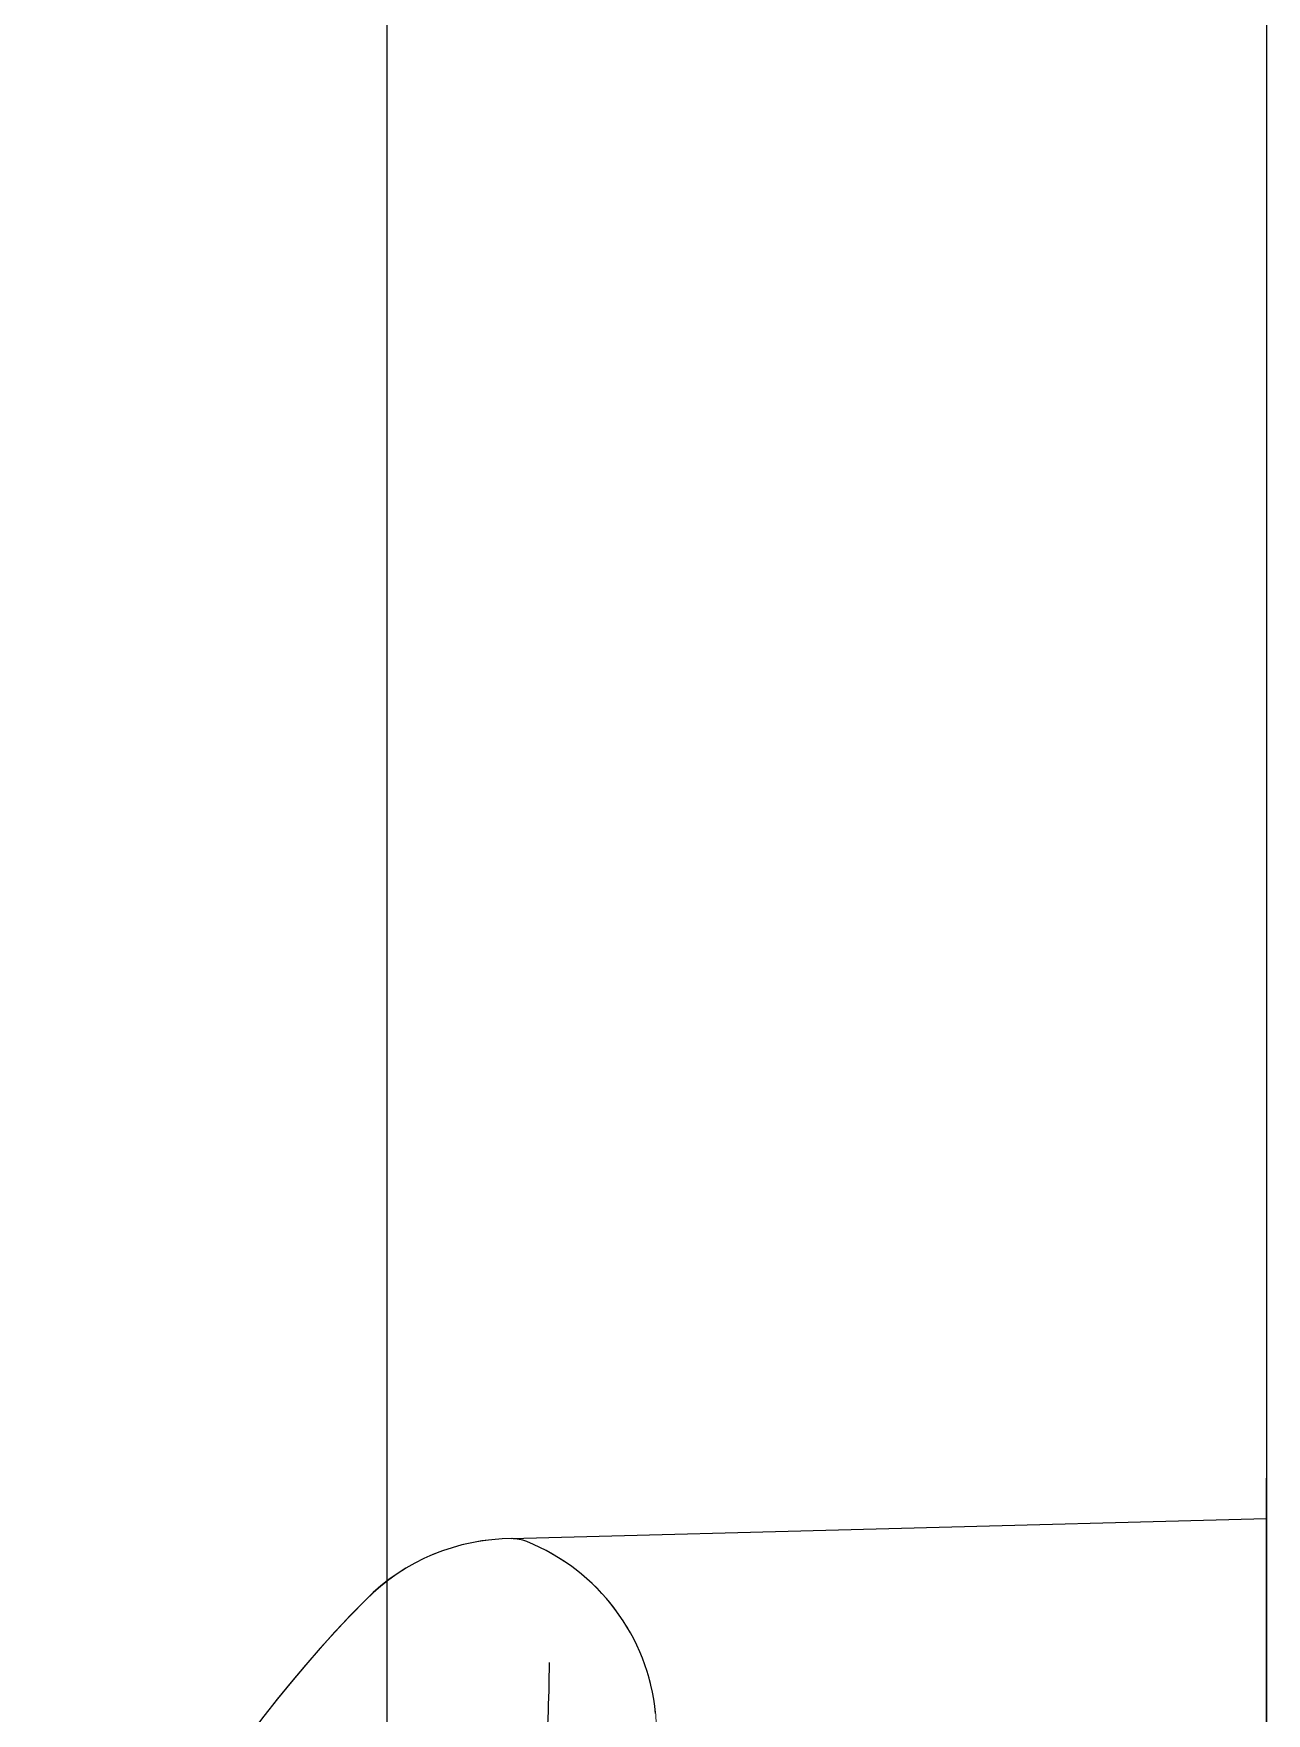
# Model space of a CAD drawing. Header units: millimetres. Extents: x 2148 to 2681, y 758 to 986.
# Drawn here: x 2348.8919 to 2349.0909, y 963.9779 to 964.249 of the extents above; entities that cross this region are included whole.
import ezdxf

# ---------------------------------------------------------------- set-up
doc = ezdxf.new("R2010")
doc.units = ezdxf.units.MM
doc.linetypes.add('CENTER2', pattern=[28.575000000000003, 19.05, -3.175, 3.175, -3.175])
for name, color, linetype in [('0.1', 193, 'Continuous'), ('0.4', 121, 'Continuous'), ('ELAYOUT', 4, 'Continuous'), ('S_GRID LINES', 252, 'Continuous')]:
    doc.layers.add(name, color=color, linetype=linetype)

msp = doc.modelspace()

# ---------------------------------------------------------------- linework, layer by layer
at = {"layer": '0.1'}
for p, q in [((2349.090874008752, 963.7230223456244, -9.301954361214811e-09), (2349.090874008738, 964.0158553129693, -9.301954361214811e-09)), ((2349.090874008752, 963.7230223456244, -9.301954361214811e-09), (2349.090874008738, 964.0158553129693, -9.301954361214811e-09)), ((2349.090874008752, 963.7230223456244, -9.301954361214811e-09), (2349.090874008738, 964.0158553129693, -9.301954361214811e-09)), ((2349.090874008752, 963.7230223456244, -9.301954361214811e-09), (2349.090874008738, 964.0158553129693, -9.301954361214811e-09)), ((2349.090874008752, 963.7230223456244, -9.301954361214811e-09), (2349.090874008738, 964.0158553129693, -9.301954361214811e-09)), ((2349.090874008752, 963.7230223456244, -9.301954361214811e-09), (2349.090874008738, 964.0158553129693, -9.301954361214811e-09)), ((2349.090874008752, 963.7230223456244, -9.301954361214811e-09), (2349.090874008738, 964.0158553129693, -9.301954361214811e-09)), ((2349.090874008752, 963.7230223456244, -9.301954361214811e-09), (2349.090874008738, 964.0158553129693, -9.301954361214811e-09)), ((2349.090874008752, 963.7230223456244, -9.301954361214811e-09), (2349.090874008738, 964.0158553129693, -9.301954361214811e-09)), ((2349.090874008752, 963.7230223456244, -9.301954361214811e-09), (2349.090874008738, 964.0158553129693, -9.301954361214811e-09)), ((2348.968959001058, 964.0061045173605, -9.301954361214811e-09), (2349.090874008738, 964.0093725355363, -9.301954361214811e-09)), ((2348.968959001058, 964.0061045173605, -9.301954361214811e-09), (2349.090874008738, 964.0093725355363, -9.301954361214811e-09)), ((2348.968959001058, 964.0061045173605, -9.301954361214811e-09), (2349.090874008738, 964.0093725355363, -9.301954361214811e-09)), ((2348.968959001058, 964.0061045173605, -9.301954361214811e-09), (2349.090874008738, 964.0093725355363, -9.301954361214811e-09)), ((2348.968959001058, 964.0061045173605, -9.301954361214811e-09), (2349.090874008738, 964.0093725355363, -9.301954361214811e-09)), ((2348.968959001058, 964.0061045173605, -9.301954361214811e-09), (2349.090874008738, 964.0093725355363, -9.301954361214811e-09)), ((2348.968959001058, 964.0061045173605, -9.301954361214811e-09), (2349.090874008738, 964.0093725355363, -9.301954361214811e-09)), ((2348.968959001058, 964.0061045173605, -9.301954361214811e-09), (2349.090874008738, 964.0093725355363, -9.301954361214811e-09)), ((2348.968959001058, 964.0061045173605, -9.301954361214811e-09), (2349.090874008738, 964.0093725355363, -9.301954361214811e-09)), ((2348.968959001058, 964.0061045173605, -9.301954361214811e-09), (2349.090874008738, 964.0093725355363, -9.301954361214811e-09)), ((2349.090874008738, 964.0093725355363, -9.301954361214811e-09), (2349.090874008738, 963.7295051230574, -9.301954361214811e-09)), ((2349.090874008738, 964.0093725355363, -9.301954361214811e-09), (2349.090874008738, 963.7295051230574, -9.301954361214811e-09)), ((2349.090874008738, 964.0093725355363, -9.301954361214811e-09), (2349.090874008738, 963.7295051230574, -9.301954361214811e-09)), ((2349.090874008738, 964.0093725355363, -9.301954361214811e-09), (2349.090874008738, 963.7295051230574, -9.301954361214811e-09)), ((2349.090874008738, 964.0093725355363, -9.301954361214811e-09), (2349.090874008738, 963.7295051230574, -9.301954361214811e-09)), ((2349.090874008738, 964.0093725355363, -9.301954361214811e-09), (2349.090874008738, 963.7295051230574, -9.301954361214811e-09)), ((2349.090874008738, 964.0093725355363, -9.301954361214811e-09), (2349.090874008738, 963.7295051230574, -9.301954361214811e-09)), ((2349.090874008738, 964.0093725355363, -9.301954361214811e-09), (2349.090874008738, 963.7295051230574, -9.301954361214811e-09)), ((2349.090874008738, 964.0093725355363, -9.301954361214811e-09), (2349.090874008738, 963.7295051230574, -9.301954361214811e-09)), ((2349.090874008738, 964.0093725355363, -9.301954361214811e-09), (2349.090874008738, 963.7295051230574, -9.301954361214811e-09))]:
    msp.add_line(p, q, dxfattribs=at)
for centre, radius, start, end in [((2348.969165063163, 963.9727719042966, -9.301954361214811e-09), 0.03333324999916667, 90, 135.2398539196689), ((2348.969165063163, 963.9727719042966, -9.301954361214811e-09), 0.03333324999916667, 90, 135.2398539196689), ((2348.969165063163, 963.9727719042966, -9.301954361214811e-09), 0.03333324999916667, 90, 135.2398539196689), ((2348.969165063163, 963.9727719042966, -9.301954361214811e-09), 0.03333324999916667, 90, 135.2398539196689), ((2348.969165063163, 963.9727719042966, -9.301954361214811e-09), 0.03333324999916667, 90, 135.2398539196689), ((2348.969165063163, 963.9727719042966, -9.301954361214811e-09), 0.03333324999916667, 90, 135.2398539196689), ((2348.969165063163, 963.9727719042966, -9.301954361214811e-09), 0.03333324999916667, 90, 135.2398539196689), ((2348.969165063163, 963.9727719042966, -9.301954361214811e-09), 0.03333324999916667, 90, 135.2398539196689), ((2348.969165063163, 963.9727719042966, -9.301954361214811e-09), 0.03333324999916667, 90, 135.2398539196689), ((2348.969165063163, 963.9727719042966, -9.301954361214811e-09), 0.03333324999916667, 90, 135.2398539196689), ((2348.969000213479, 963.9994379947418, -9.301954361214811e-09), 0.006666649999833333, 68.20525129757377, 90.35419779349499), ((2348.969000213479, 963.9994379947418, -9.301954361214811e-09), 0.006666649999833333, 68.20525129757377, 90.35419779349499), ((2348.969000213479, 963.9994379947418, -9.301954361214811e-09), 0.006666649999833333, 68.20525129757377, 90.35419779349499), ((2348.969000213479, 963.9994379947418, -9.301954361214811e-09), 0.006666649999833333, 68.20525129757377, 90.35419779349499), ((2348.969000213479, 963.9994379947418, -9.301954361214811e-09), 0.006666649999833333, 68.20525129757377, 90.35419779349499), ((2348.969000213479, 963.9994379947418, -9.301954361214811e-09), 0.006666649999833333, 68.20525129757377, 90.35419779349499), ((2348.969000213479, 963.9994379947418, -9.301954361214811e-09), 0.006666649999833333, 68.20525129757377, 90.35419779349499), ((2348.969000213479, 963.9994379947418, -9.301954361214811e-09), 0.006666649999833333, 68.20525129757377, 90.35419779349499), ((2348.969000213479, 963.9994379947418, -9.301954361214811e-09), 0.006666649999833333, 68.20525129757377, 90.35419779349499), ((2348.969000213479, 963.9994379947418, -9.301954361214811e-09), 0.006666649999833333, 68.20525129757377, 90.35419779349499), ((2348.959099365287, 963.9746775270577, -9.301954361214811e-09), 0.03333324999916667, 5.557919638761504, 68.20525129757377), ((2348.959099365287, 963.9746775270577, -9.301954361214811e-09), 0.03333324999916667, 5.557919638761504, 68.20525129757377), ((2348.959099365287, 963.9746775270577, -9.301954361214811e-09), 0.03333324999916667, 5.557919638761504, 68.20525129757377), ((2348.959099365287, 963.9746775270577, -9.301954361214811e-09), 0.03333324999916667, 5.557919638761504, 68.20525129757377), ((2348.959099365287, 963.9746775270577, -9.301954361214811e-09), 0.03333324999916667, 5.557919638761504, 68.20525129757377), ((2348.959099365287, 963.9746775270577, -9.301954361214811e-09), 0.03333324999916667, 5.557919638761504, 68.20525129757377), ((2348.959099365287, 963.9746775270577, -9.301954361214811e-09), 0.03333324999916667, 5.557919638761504, 68.20525129757377), ((2348.959099365287, 963.9746775270577, -9.301954361214811e-09), 0.03333324999916667, 5.557919638761504, 68.20525129757377), ((2348.959099365287, 963.9746775270577, -9.301954361214811e-09), 0.03333324999916667, 5.557919638761504, 68.20525129757377), ((2348.959099365287, 963.9746775270577, -9.301954361214811e-09), 0.03333324999916667, 5.557919638761504, 68.20525129757377), ((2349.087508216636, 963.8554154519333, -9.301954361214811e-09), 0.199999499995, 135.2398539196689, 167.8570665383611), ((2349.087508216636, 963.8554154519333, -9.301954361214811e-09), 0.199999499995, 135.2398539196689, 167.8570665383611), ((2349.087508216636, 963.8554154519333, -9.301954361214811e-09), 0.199999499995, 135.2398539196689, 167.8570665383611), ((2349.087508216636, 963.8554154519333, -9.301954361214811e-09), 0.199999499995, 135.2398539196689, 167.8570665383611), ((2349.087508216636, 963.8554154519333, -9.301954361214811e-09), 0.199999499995, 135.2398539196689, 167.8570665383611), ((2349.087508216636, 963.8554154519333, -9.301954361214811e-09), 0.199999499995, 135.2398539196689, 167.8570665383611), ((2349.087508216636, 963.8554154519333, -9.301954361214811e-09), 0.199999499995, 135.2398539196689, 167.8570665383611), ((2349.087508216636, 963.8554154519333, -9.301954361214811e-09), 0.199999499995, 135.2398539196689, 167.8570665383611), ((2349.087508216636, 963.8554154519333, -9.301954361214811e-09), 0.199999499995, 135.2398539196689, 167.8570665383611), ((2349.087508216636, 963.8554154519333, -9.301954361214811e-09), 0.199999499995, 135.2398539196689, 167.8570665383611), ((2348.775132115251, 963.9861052042942, -9.301954361214811e-09), 0.199999499995, 349.7071829810998, 0), ((2348.775132115251, 963.9861052042942, -9.301954361214811e-09), 0.199999499995, 349.7071829810998, 0), ((2348.775132115251, 963.9861052042942, -9.301954361214811e-09), 0.199999499995, 349.7071829810998, 0), ((2348.775132115251, 963.9861052042942, -9.301954361214811e-09), 0.199999499995, 349.7071829810998, 0), ((2348.775132115251, 963.9861052042942, -9.301954361214811e-09), 0.199999499995, 349.7071829810998, 0), ((2348.775132115251, 963.9861052042942, -9.301954361214811e-09), 0.199999499995, 349.7071829810998, 0), ((2348.775132115251, 963.9861052042942, -9.301954361214811e-09), 0.199999499995, 349.7071829810998, 0), ((2348.775132115251, 963.9861052042942, -9.301954361214811e-09), 0.199999499995, 349.7071829810998, 0), ((2348.775132115251, 963.9861052042942, -9.301954361214811e-09), 0.199999499995, 349.7071829810998, 0), ((2348.775132115251, 963.9861052042942, -9.301954361214811e-09), 0.199999499995, 349.7071829810998, 0)]:
    msp.add_arc(centre, radius, start, end, dxfattribs=at)
at = {"layer": '0.4', "color": 193, "lineweight": 0, "ltscale": 0.5}
for p, q in [((2349.090874008738, 964.0093725355363, -9.301954361214811e-09), (2348.968959001058, 964.0061045173605, -9.301954361214811e-09)), ((2349.090874008738, 964.0093725355363, -9.301954361214811e-09), (2348.968959001058, 964.0061045173605, -9.301954361214811e-09)), ((2349.090874008738, 964.0093725355363, -9.301954361214811e-09), (2348.968959001058, 964.0061045173605, -9.301954361214811e-09)), ((2349.090874008738, 964.0093725355363, -9.301954361214811e-09), (2348.968959001058, 964.0061045173605, -9.301954361214811e-09)), ((2349.090874008738, 964.0093725355363, -9.301954361214811e-09), (2348.968959001058, 964.0061045173605, -9.301954361214811e-09)), ((2349.090874008738, 964.0093725355363, -9.301954361214811e-09), (2348.968959001058, 964.0061045173605, -9.301954361214811e-09)), ((2349.090874008738, 964.0093725355363, -9.301954361214811e-09), (2348.968959001058, 964.0061045173605, -9.301954361214811e-09)), ((2349.090874008738, 964.0093725355363, -9.301954361214811e-09), (2348.968959001058, 964.0061045173605, -9.301954361214811e-09)), ((2349.090874008738, 964.0093725355363, -9.301954361214811e-09), (2348.968959001058, 964.0061045173605, -9.301954361214811e-09)), ((2349.090874008738, 964.0093725355363, -9.301954361214811e-09), (2348.968959001058, 964.0061045173605, -9.301954361214811e-09)), ((2349.090874008738, 963.9326794119368, -9.301954361214811e-09), (2349.090874008738, 964.0093725355363, -9.301954361214811e-09)), ((2349.090874008738, 963.9326794119368, -9.301954361214811e-09), (2349.090874008738, 964.0093725355363, -9.301954361214811e-09)), ((2349.090874008738, 963.9326794119368, -9.301954361214811e-09), (2349.090874008738, 964.0093725355363, -9.301954361214811e-09)), ((2349.090874008738, 963.9326794119368, -9.301954361214811e-09), (2349.090874008738, 964.0093725355363, -9.301954361214811e-09)), ((2349.090874008738, 963.9326794119368, -9.301954361214811e-09), (2349.090874008738, 964.0093725355363, -9.301954361214811e-09)), ((2349.090874008738, 963.9326794119368, -9.301954361214811e-09), (2349.090874008738, 964.0093725355363, -9.301954361214811e-09)), ((2349.090874008738, 963.9326794119368, -9.301954361214811e-09), (2349.090874008738, 964.0093725355363, -9.301954361214811e-09)), ((2349.090874008738, 963.9326794119368, -9.301954361214811e-09), (2349.090874008738, 964.0093725355363, -9.301954361214811e-09)), ((2349.090874008738, 963.9326794119368, -9.301954361214811e-09), (2349.090874008738, 964.0093725355363, -9.301954361214811e-09)), ((2349.090874008738, 963.9326794119368, -9.301954361214811e-09), (2349.090874008738, 964.0093725355363, -9.301954361214811e-09))]:
    msp.add_line(p, q, dxfattribs=at)
for centre, radius, start, end in [((2348.969165063163, 963.9727719042966, -9.301954361214811e-09), 0.03333324999917908, 90.35419779349499, 135.2398539196689), ((2348.969165063163, 963.9727719042966, -9.301954361214811e-09), 0.03333324999917908, 90.35419779349499, 135.2398539196689), ((2348.969165063163, 963.9727719042966, -9.301954361214811e-09), 0.03333324999917908, 90.35419779349499, 135.2398539196689), ((2348.969165063163, 963.9727719042966, -9.301954361214811e-09), 0.03333324999917908, 90.35419779349499, 135.2398539196689), ((2348.969165063163, 963.9727719042966, -9.301954361214811e-09), 0.03333324999917908, 90.35419779349499, 135.2398539196689), ((2348.969165063163, 963.9727719042966, -9.301954361214811e-09), 0.03333324999917908, 90.35419779349499, 135.2398539196689), ((2348.969165063163, 963.9727719042966, -9.301954361214811e-09), 0.03333324999917908, 90.35419779349499, 135.2398539196689), ((2348.969165063163, 963.9727719042966, -9.301954361214811e-09), 0.03333324999917908, 90.35419779349499, 135.2398539196689), ((2348.969165063163, 963.9727719042966, -9.301954361214811e-09), 0.03333324999917908, 90.35419779349499, 135.2398539196689), ((2348.969165063163, 963.9727719042966, -9.301954361214811e-09), 0.03333324999917908, 90.35419779349499, 135.2398539196689), ((2348.969000213479, 963.9994379947418, -9.301954361214811e-09), 0.006666649999684805, 68.20525129757377, 90.35419779349499), ((2348.969000213479, 963.9994379947418, -9.301954361214811e-09), 0.006666649999684807, 68.20525129757377, 90.35419779349499), ((2348.969000213479, 963.9994379947418, -9.301954361214811e-09), 0.006666649999684805, 68.20525129757377, 90.35419779349499), ((2348.969000213479, 963.9994379947418, -9.301954361214811e-09), 0.006666649999684807, 68.20525129757377, 90.35419779349499), ((2348.969000213479, 963.9994379947418, -9.301954361214811e-09), 0.006666649999684805, 68.20525129757377, 90.35419779349499), ((2348.969000213479, 963.9994379947418, -9.301954361214811e-09), 0.006666649999684807, 68.20525129757377, 90.35419779349499), ((2348.969000213479, 963.9994379947418, -9.301954361214811e-09), 0.006666649999684805, 68.20525129757377, 90.35419779349499), ((2348.969000213479, 963.9994379947418, -9.301954361214811e-09), 0.006666649999684807, 68.20525129757377, 90.35419779349499), ((2348.969000213479, 963.9994379947418, -9.301954361214811e-09), 0.006666649999684805, 68.20525129757377, 90.35419779349499), ((2348.969000213479, 963.9994379947418, -9.301954361214811e-09), 0.006666649999684807, 68.20525129757377, 90.35419779349499), ((2348.969000213479, 963.9994379947418, -9.301954361214811e-09), 0.006666649999684805, 68.20525129757377, 90.35419779349499), ((2348.969000213479, 963.9994379947418, -9.301954361214811e-09), 0.006666649999684807, 68.20525129757377, 90.35419779349499), ((2348.969000213479, 963.9994379947418, -9.301954361214811e-09), 0.006666649999684805, 68.20525129757377, 90.35419779349499), ((2348.969000213479, 963.9994379947418, -9.301954361214811e-09), 0.006666649999684807, 68.20525129757377, 90.35419779349499), ((2348.969000213479, 963.9994379947418, -9.301954361214811e-09), 0.006666649999684805, 68.20525129757377, 90.35419779349499), ((2348.969000213479, 963.9994379947418, -9.301954361214811e-09), 0.006666649999684807, 68.20525129757377, 90.35419779349499), ((2348.969000213479, 963.9994379947418, -9.301954361214811e-09), 0.006666649999684805, 68.20525129757377, 90.35419779349499), ((2348.969000213479, 963.9994379947418, -9.301954361214811e-09), 0.006666649999684807, 68.20525129757377, 90.35419779349499), ((2348.969000213479, 963.9994379947418, -9.301954361214811e-09), 0.006666649999684805, 68.20525129757377, 90.35419779349499), ((2348.969000213479, 963.9994379947418, -9.301954361214811e-09), 0.006666649999684807, 68.20525129757377, 90.35419779349499), ((2348.959099365287, 963.9746775270577, -9.301954361214811e-09), 0.03333324999917254, 353.106823729896, 68.20525129757377), ((2348.959099365287, 963.9746775270577, -9.301954361214811e-09), 0.03333324999917254, 5.557919638761504, 68.20525129757377), ((2348.959099365287, 963.9746775270577, -9.301954361214811e-09), 0.03333324999917254, 353.106823729896, 68.20525129757377), ((2348.959099365287, 963.9746775270577, -9.301954361214811e-09), 0.03333324999917254, 5.557919638761504, 68.20525129757377), ((2348.959099365287, 963.9746775270577, -9.301954361214811e-09), 0.03333324999917254, 353.106823729896, 68.20525129757377), ((2348.959099365287, 963.9746775270577, -9.301954361214811e-09), 0.03333324999917254, 5.557919638761504, 68.20525129757377), ((2348.959099365287, 963.9746775270577, -9.301954361214811e-09), 0.03333324999917254, 353.106823729896, 68.20525129757377), ((2348.959099365287, 963.9746775270577, -9.301954361214811e-09), 0.03333324999917254, 5.557919638761504, 68.20525129757377), ((2348.959099365287, 963.9746775270577, -9.301954361214811e-09), 0.03333324999917254, 353.106823729896, 68.20525129757377), ((2348.959099365287, 963.9746775270577, -9.301954361214811e-09), 0.03333324999917254, 5.557919638761504, 68.20525129757377), ((2348.959099365287, 963.9746775270577, -9.301954361214811e-09), 0.03333324999917254, 353.106823729896, 68.20525129757377), ((2348.959099365287, 963.9746775270577, -9.301954361214811e-09), 0.03333324999917254, 5.557919638761504, 68.20525129757377), ((2348.959099365287, 963.9746775270577, -9.301954361214811e-09), 0.03333324999917254, 353.106823729896, 68.20525129757377), ((2348.959099365287, 963.9746775270577, -9.301954361214811e-09), 0.03333324999917254, 5.557919638761504, 68.20525129757377), ((2348.959099365287, 963.9746775270577, -9.301954361214811e-09), 0.03333324999917254, 353.106823729896, 68.20525129757377), ((2348.959099365287, 963.9746775270577, -9.301954361214811e-09), 0.03333324999917254, 5.557919638761504, 68.20525129757377), ((2348.959099365287, 963.9746775270577, -9.301954361214811e-09), 0.03333324999917254, 353.106823729896, 68.20525129757377), ((2348.959099365287, 963.9746775270577, -9.301954361214811e-09), 0.03333324999917254, 5.557919638761504, 68.20525129757377), ((2348.959099365287, 963.9746775270577, -9.301954361214811e-09), 0.03333324999917254, 353.106823729896, 68.20525129757377), ((2348.959099365287, 963.9746775270577, -9.301954361214811e-09), 0.03333324999917254, 5.557919638761504, 68.20525129757377), ((2349.087508216636, 963.8554154519333, -9.301954361214811e-09), 0.1999994999950151, 135.2398539196689, 168.0015264953479), ((2349.087508216636, 963.8554154519333, -9.301954361214811e-09), 0.1999994999950151, 135.2398539196689, 168.0015264953479), ((2349.087508216636, 963.8554154519333, -9.301954361214811e-09), 0.1999994999950151, 135.2398539196689, 168.0015264953479), ((2349.087508216636, 963.8554154519333, -9.301954361214811e-09), 0.1999994999950151, 135.2398539196689, 168.0015264953479), ((2349.087508216636, 963.8554154519333, -9.301954361214811e-09), 0.1999994999950151, 135.2398539196689, 168.0015264953479), ((2349.087508216636, 963.8554154519333, -9.301954361214811e-09), 0.1999994999950151, 135.2398539196689, 168.0015264953479), ((2349.087508216636, 963.8554154519333, -9.301954361214811e-09), 0.1999994999950151, 135.2398539196689, 168.0015264953479), ((2349.087508216636, 963.8554154519333, -9.301954361214811e-09), 0.1999994999950151, 135.2398539196689, 168.0015264953479), ((2349.087508216636, 963.8554154519333, -9.301954361214811e-09), 0.1999994999950151, 135.2398539196689, 168.0015264953479), ((2349.087508216636, 963.8554154519333, -9.301954361214811e-09), 0.1999994999950151, 135.2398539196689, 168.0015264953479)]:
    msp.add_arc(centre, radius, start, end, dxfattribs=at)
at = {"layer": 'ELAYOUT', "ltscale": 10}
msp.add_line((2349.090874008738, 964.4354981255855, -9.30195322238399e-09), (2349.090874008752, 961.6447110187981, -9.301955143585303e-09), dxfattribs=at)
at = {"layer": 'S_GRID LINES', "linetype": 'CENTER2', "ltscale": 0.2}
for p, q in [((2348.948970942747, 922.9776770529314, -5.183110921926058e-09), (2348.948970942747, 977.7411715273373, -5.979183339606677e-09)), ((2348.948970942747, 922.9776770529314, -3.762523747761661e-09), (2348.948970942763, 977.7411715273378, -4.558596617341741e-09))]:
    msp.add_line(p, q, dxfattribs=at)

doc.saveas('drawing.dxf')
